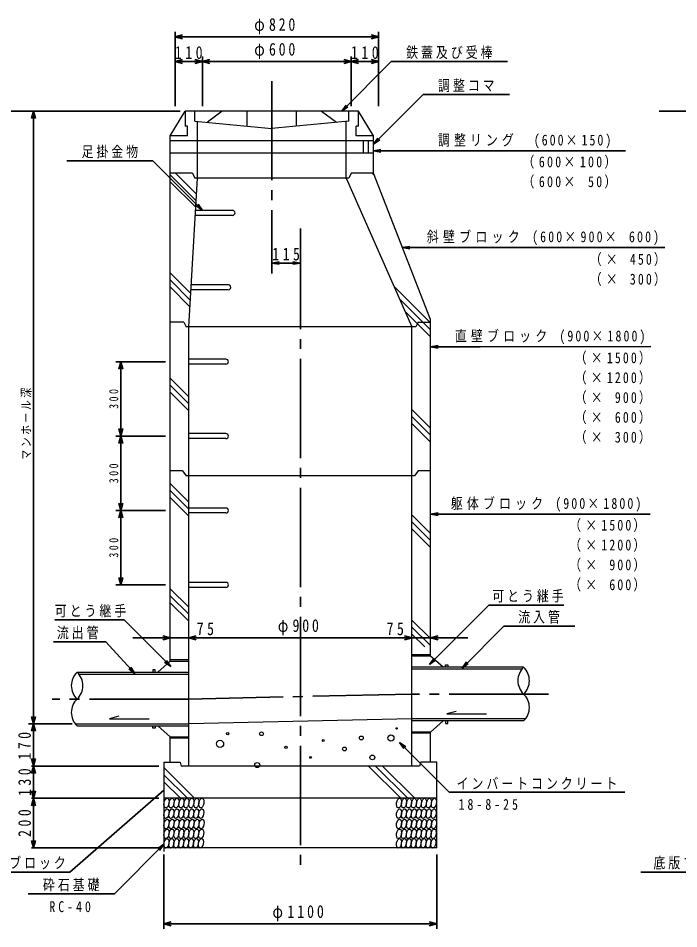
# Model space of a CAD drawing. Units: millimetres on the paper, scale 1:20. Extents: x 20 to 821, y 20 to 574.
# Drawn here: x 294.1 to 427.3, y 143.3 to 326.8 of the extents above; entities that cross this region are included whole.
import ezdxf

# ---------------------------------------------------------------- set-up
doc = ezdxf.new("R2010")
doc.units = ezdxf.units.MM
doc.linetypes.add('USER1', pattern=[26, 20, -2, 2, -2])
for name, color, linetype, lineweight in [('中心線', 8, 'USER1', 35), ('寸法線・引出線', 7, 'Continuous', 35), ('構造図', 7, 'Continuous', 25)]:
    doc.layers.add(name, color=color, linetype=linetype, lineweight=lineweight)
doc.styles.add('ＭＳ ゴシック', font='')
doc.styles.get('ＭＳ ゴシック').set_extended_font_data('MS Gothic')

msp = doc.modelspace()

# ---------------------------------------------------------------- linework, layer by layer
at = {"layer": '中心線'}
for p, q in [((345.231, 314.145), (345.231, 275.335)), ((350.981, 284.145), (350.981, 156.136)), ((328.48, 189.573), (300.981, 189.573)), ((373.481, 190.573), (328.48, 189.573)), ((400.98, 190.573), (373.481, 190.573))]:
    msp.add_line(p, q, dxfattribs=at)
at = {"layer": '寸法線・引出線'}
for p, q in [((325.731, 309.073), (325.731, 324.073)), ((327.231, 323.473), (325.731, 323.073)), ((366.731, 323.073), (325.731, 323.073)), ((325.731, 323.073), (327.231, 322.673)), ((366.731, 323.073), (365.231, 323.473)), ((365.231, 322.673), (366.731, 323.073)), ((366.731, 309.073), (366.731, 324.073)), ((327.231, 318.473), (325.731, 318.073)), ((366.731, 318.073), (325.731, 318.073)), ((325.731, 318.073), (327.231, 317.673)), ((332.731, 318.473), (329.731, 317.673)), ((329.731, 318.473), (332.731, 317.673)), ((331.231, 309.073), (331.231, 319.073)), ((359.308, 308.073), (369.308, 318.073)), ((362.731, 318.473), (359.731, 317.673)), ((359.731, 318.473), (362.731, 317.673)), ((361.231, 309.073), (361.231, 319.073)), ((366.731, 318.073), (365.231, 318.473)), ((365.231, 317.673), (366.731, 318.073)), ((369.308, 318.073), (392.708, 318.073)), ((365.728, 301.408), (375.728, 311.408)), ((375.728, 311.408), (393.128, 311.408)), ((360.192, 309.31), (359.308, 308.073)), ((359.308, 308.073), (360.545, 308.957)), ((326.731, 308.073), (287.47, 308.073)), ((297.211, 308.073), (296.811, 306.573)), ((297.211, 308.117), (297.211, 159.573)), ((297.611, 306.573), (297.211, 308.073)), ((462.561, 308.073), (423.3, 308.073)), ((366.612, 302.645), (365.728, 301.408)), ((365.728, 301.408), (366.966, 302.291)), ((367.231, 300.323), (365.731, 300.073)), ((365.731, 300.073), (416.531, 300.073)), ((365.731, 300.073), (367.231, 299.823)), ((321.277, 298.073), (303.877, 298.073)), ((331.277, 288.073), (321.277, 298.073)), ((330.04, 288.957), (331.277, 288.073)), ((331.277, 288.073), (330.393, 289.31)), ((345.231, 284.449), (345.231, 276.449)), ((350.981, 284.449), (350.981, 276.449)), ((373.073, 280.823), (371.573, 280.573)), ((371.573, 280.573), (424.435, 280.573)), ((371.573, 280.573), (373.073, 280.323)), ((346.731, 277.699), (345.231, 277.449)), ((345.231, 277.449), (350.981, 277.449)), ((345.231, 277.449), (346.731, 277.199)), ((350.981, 277.449), (349.481, 277.699)), ((349.481, 277.199), (350.981, 277.449)), ((378.731, 260.823), (377.231, 260.573)), ((377.231, 260.573), (387.231, 260.573)), ((377.231, 260.573), (378.731, 260.323)), ((387.231, 260.573), (421.589, 260.608)), ((323.8, 257.573), (313.8, 257.573)), ((314.8, 257.573), (314.4, 256.073)), ((314.8, 257.573), (314.8, 212.573)), ((315.2, 256.073), (314.8, 257.573)), ((323.8, 242.573), (313.8, 242.573)), ((315.2, 241.073), (314.4, 244.073)), ((315.2, 244.073), (314.4, 241.073)), ((315.2, 226.073), (314.4, 229.073)), ((315.2, 229.073), (314.4, 226.073)), ((323.8, 227.573), (313.8, 227.573)), ((378.731, 227.073), (377.231, 226.823)), ((377.231, 226.823), (421.496, 226.823)), ((377.231, 226.823), (378.731, 226.573)), ((314.4, 214.073), (314.8, 212.573)), ((314.8, 212.573), (315.2, 214.073)), ((323.8, 212.573), (313.8, 212.573)), ((377.032, 196.568), (388.988, 208.523)), ((388.988, 208.523), (404.058, 208.523)), ((301.484, 205.517), (315.476, 205.517)), ((324.863, 196.13), (315.476, 205.517)), ((383.561, 195.826), (392.011, 204.277)), ((392.011, 204.277), (406.292, 204.277)), ((384.731, 201.907), (317.231, 201.907)), ((324.731, 201.907), (323.231, 202.307)), ((323.231, 201.507), (324.731, 201.907)), ((329.981, 202.307), (328.481, 201.907)), ((328.481, 201.907), (329.981, 201.507)), ((373.481, 201.907), (371.981, 202.307)), ((371.981, 201.507), (373.481, 201.907)), ((378.731, 202.307), (377.231, 201.907)), ((377.231, 201.907), (378.731, 201.507)), ((311.753, 201.108), (301.204, 201.108)), ((317.607, 194.723), (311.753, 201.108)), ((324.863, 196.13), (323.625, 197.014)), ((324.863, 196.13), (323.979, 197.368)), ((377.916, 197.805), (377.032, 196.568)), ((377.032, 196.568), (378.27, 197.451)), ((384.445, 197.064), (383.561, 195.826)), ((383.561, 195.826), (384.799, 196.71)), ((316.409, 195.66), (317.607, 194.723)), ((317.607, 194.723), (316.778, 195.998)), ((296.811, 186.073), (297.211, 184.573)), ((297.211, 184.573), (297.611, 186.073)), ((304.985, 184.573), (296.211, 184.573)), ((296.811, 183.073), (297.211, 184.573)), ((297.211, 184.573), (297.611, 183.073)), ((370.981, 180.823), (380.981, 170.823)), ((372.218, 179.939), (370.981, 180.823)), ((370.981, 180.823), (371.865, 179.585)), ((297.611, 174.573), (296.811, 177.573)), ((297.611, 177.573), (296.811, 174.573)), ((322.481, 176.073), (296.811, 176.073)), ((297.611, 168.073), (296.811, 171.073)), ((297.611, 171.073), (296.811, 168.073)), ((323.481, 171.219), (304.528, 154.703)), ((380.981, 170.823), (416.381, 170.823)), ((322.481, 169.573), (296.811, 169.573)), ((296.811, 161.073), (297.211, 159.573)), ((297.211, 159.573), (297.611, 161.073)), ((323.489, 160.298), (313.489, 150.298)), ((323.489, 160.298), (322.251, 159.414)), ((322.605, 159.06), (323.489, 160.298)), ((322.481, 159.573), (296.811, 159.573)), ((323.453, 158.261), (323.453, 143.261)), ((378.453, 158.261), (378.453, 143.261)), ((304.528, 154.703), (283.751, 154.703)), ((440.358, 154.703), (419.581, 154.703)), ((313.489, 150.298), (296.089, 150.298)), ((324.953, 144.661), (323.453, 144.261)), ((378.453, 144.261), (323.453, 144.261)), ((323.453, 144.261), (324.953, 143.861)), ((378.453, 144.261), (376.953, 144.661)), ((376.953, 143.861), (378.453, 144.261))]:
    msp.add_line(p, q, dxfattribs=at)
at = {"layer": '構造図'}
for p, q in [((324.731, 303.073), (327.731, 308.073)), ((327.731, 308.073), (327.731, 305.079)), ((362.731, 308.073), (327.731, 308.073)), ((329.731, 306.073), (329.731, 308.073)), ((335.231, 308.073), (332.231, 305.831)), ((340.231, 305.057), (340.231, 308.073)), ((350.231, 305.057), (350.231, 308.073)), ((355.231, 308.073), (358.231, 305.831)), ((360.731, 306.073), (360.731, 308.073)), ((365.731, 303.073), (362.731, 308.073)), ((362.731, 305.073), (362.731, 308.073)), ((328.231, 305.073), (327.731, 305.073)), ((328.231, 303.073), (328.231, 305.073)), ((329.731, 306.073), (345.231, 304.573)), ((330.231, 294.573), (330.231, 306.024)), ((360.731, 306.073), (345.231, 304.573)), ((360.231, 294.573), (360.231, 306.024)), ((362.731, 305.073), (362.231, 305.073)), ((362.231, 303.073), (362.231, 305.073)), ((328.231, 303.073), (324.731, 303.073)), ((324.731, 197.223), (324.731, 303.073)), ((365.731, 303.073), (362.231, 303.073)), ((365.731, 295.573), (365.731, 303.073)), ((365.731, 302.073), (324.731, 302.073)), ((363.731, 299.573), (363.731, 302.073)), ((364.731, 299.573), (364.731, 302.073)), ((365.731, 299.573), (324.731, 299.573)), ((329.231, 295.573), (324.731, 295.573)), ((330.043, 291.361), (325.831, 295.573)), ((329.231, 295.573), (329.731, 294.573)), ((361.231, 295.573), (360.731, 294.573)), ((365.731, 295.573), (361.231, 295.573)), ((365.923, 295.079), (365.429, 295.573)), ((377.231, 266.045), (365.731, 295.573)), ((329.965, 290.025), (324.731, 295.259)), ((329.887, 288.688), (324.731, 293.845)), ((328.481, 264.573), (330.231, 294.573)), ((360.731, 294.573), (329.731, 294.573)), ((360.231, 294.573), (373.481, 264.573)), ((337.306, 287.073), (329.793, 287.073)), ((337.306, 288.073), (329.852, 288.073)), ((328.874, 271.317), (324.731, 275.46)), ((328.796, 269.981), (324.731, 274.046)), ((328.718, 268.644), (324.731, 272.632)), ((336.431, 272.073), (328.929, 272.073)), ((336.489, 273.073), (328.983, 273.073)), ((377.231, 265.387), (369.87, 272.747)), ((377.231, 263.972), (370.989, 270.214)), ((377.231, 262.558), (372.108, 267.681)), ((327.481, 265.573), (324.731, 265.573)), ((327.481, 265.573), (327.981, 264.573)), ((374.231, 264.573), (327.981, 264.573)), ((328.481, 176.073), (328.481, 264.573)), ((373.481, 176.073), (373.481, 264.573)), ((374.731, 265.573), (374.231, 264.573)), ((374.731, 265.573), (377.231, 265.573)), ((377.231, 198.223), (377.231, 266.045)), ((335.981, 257.073), (328.483, 257.073)), ((335.981, 258.073), (328.496, 258.073)), ((328.481, 250.497), (324.731, 254.247)), ((328.481, 249.083), (324.731, 252.833)), ((328.481, 247.669), (324.731, 251.419)), ((377.231, 244.173), (373.481, 247.923)), ((377.231, 242.759), (373.481, 246.509)), ((377.231, 241.345), (373.481, 245.095)), ((335.981, 243.073), (328.496, 243.073)), ((335.981, 242.073), (328.496, 242.073)), ((327.231, 235.573), (324.731, 235.573)), ((327.231, 235.573), (327.981, 234.573)), ((374.731, 235.573), (373.981, 234.573)), ((377.231, 235.573), (374.731, 235.573)), ((373.981, 234.573), (327.981, 234.573)), ((328.481, 229.284), (324.731, 233.034)), ((328.481, 227.87), (324.731, 231.62)), ((328.481, 226.455), (324.731, 230.205)), ((335.981, 228.073), (328.496, 228.073)), ((335.981, 227.073), (328.496, 227.073)), ((377.231, 222.96), (373.481, 226.71)), ((377.231, 221.546), (373.481, 225.296)), ((377.231, 220.132), (373.481, 223.882)), ((335.981, 213.073), (328.496, 213.073)), ((328.481, 208.07), (324.731, 211.82)), ((335.981, 212.073), (328.496, 212.073)), ((328.481, 206.656), (324.731, 210.406)), ((328.481, 205.242), (324.731, 208.992)), ((377.231, 201.747), (373.481, 205.497)), ((377.231, 200.333), (373.481, 204.083)), ((376.076, 200.073), (373.481, 202.669)), ((377.23, 198.473), (373.48, 198.473)), ((322.23, 194.973), (324.73, 197.223)), ((328.48, 197.473), (324.73, 197.473)), ((324.731, 197.223), (328.48, 197.223)), ((377.231, 198.223), (373.48, 198.223)), ((379.73, 195.973), (377.23, 198.223)), ((380.23, 195.973), (380.23, 196.473)), ((380.23, 196.473), (380.73, 196.473)), ((380.73, 196.473), (380.73, 195.973)), ((305.98, 194.973), (328.48, 194.973)), ((306.348, 194.573), (328.48, 194.573)), ((321.73, 195.473), (321.23, 195.473)), ((321.23, 195.473), (321.23, 194.973)), ((321.73, 194.973), (321.73, 195.473)), ((395.98, 195.973), (373.48, 195.973)), ((395.613, 195.573), (373.48, 195.573)), ((314.412, 186.09), (312.48, 185.573)), ((312.48, 185.573), (320.48, 185.573)), ((373.48, 185.573), (328.48, 184.573)), ((396.348, 185.573), (373.48, 185.573)), ((382.412, 187.09), (380.48, 186.573)), ((380.48, 186.573), (388.48, 186.573)), ((305.613, 184.573), (328.48, 184.573)), ((305.98, 184.173), (328.48, 184.173)), ((321.23, 183.673), (321.23, 184.173)), ((321.73, 183.673), (321.23, 183.673)), ((321.73, 184.173), (321.73, 183.673)), ((322.23, 184.173), (324.73, 181.923)), ((395.98, 185.173), (373.48, 185.173)), ((379.73, 185.173), (377.23, 182.923)), ((380.23, 185.173), (380.23, 184.673)), ((380.23, 184.673), (380.73, 184.673)), ((380.73, 184.673), (380.73, 185.173)), ((324.73, 181.923), (328.48, 181.923)), ((324.731, 176.823), (324.731, 181.938)), ((377.23, 182.923), (373.48, 182.923)), ((377.23, 182.673), (373.48, 182.673)), ((377.231, 176.823), (377.231, 182.923)), ((328.48, 181.673), (324.73, 181.673)), ((323.481, 176.823), (323.481, 158.823)), ((323.481, 176.823), (326.731, 176.823)), ((326.731, 176.823), (326.981, 176.073)), ((375.231, 176.823), (374.981, 176.073)), ((378.481, 176.823), (375.231, 176.823)), ((378.481, 159.573), (378.481, 176.823)), ((329.648, 169.573), (323.481, 175.74)), ((374.981, 176.073), (326.981, 176.073)), ((371.21, 169.591), (364.728, 176.073)), ((372.625, 169.591), (366.143, 176.073)), ((374.039, 169.591), (367.557, 176.073)), ((328.234, 169.573), (323.481, 174.326)), ((326.82, 169.573), (323.481, 172.912)), ((378.481, 169.573), (323.481, 169.573)), ((378.481, 159.573), (323.481, 159.573))]:
    msp.add_line(p, q, dxfattribs=at)
at = {"layer": '構造図', "lineweight": 13}
msp.add_line((322.481, 184.573), (305.613, 184.573), dxfattribs=at)
at = {"layer": '構造図'}
for centre, radius in [((370.382, 183.651), 0.125), ((336.328, 182.577), 0.241), ((343.149, 182.577), 0.381), ((363.269, 181.725), 0.381), ((369.237, 181.725), 0.615), ((334.794, 180.531), 0.723), ((348.105, 179.849), 0.232), ((355.596, 181.213), 0.171), ((359.859, 179.508), 0.381), ((365.486, 177.803), 0.482), ((342.296, 176.268), 0.511), ((353.038, 177.803), 0.171)]:
    msp.add_circle(centre, radius, dxfattribs=at)
for centre, radius, start, end in [((337.306, 287.573), 0.5, 270, 90), ((336.46, 272.573), 0.501, 266.66248, 86.66249), ((335.981, 257.573), 0.5, 270, 90), ((335.981, 242.573), 0.5, 270, 90), ((335.981, 227.573), 0.5, 270, 90), ((335.981, 212.573), 0.5, 270, 90), ((308.518, 192.273), 3.705, 133.2276, 226.7724), ((303.442, 192.273), 3.705, 313.2276, 46.77242), ((398.518, 193.273), 3.705, 133.2276, 226.7724), ((393.442, 193.273), 3.705, 313.2276, 46.77242), ((308.518, 186.873), 3.705, 133.2276, 226.7724), ((393.442, 187.873), 3.705, 313.2276, 46.77242)]:
    msp.add_arc(centre, radius, start, end, dxfattribs=at)
for centre, major_axis, ratio in [((323.999, 168.591), (0.171, 0.967), 0.5), ((325.004, 168.591), (0.171, 0.967), 0.5), ((326.009, 168.591), (0.171, 0.967), 0.5), ((327.013, 168.591), (0.171, 0.967), 0.5), ((328.018, 168.591), (0.171, 0.967), 0.5), ((329.023, 168.591), (0.171, 0.967), 0.5), ((330.027, 168.591), (0.171, 0.967), 0.5), ((331.032, 168.591), (0.171, 0.967), 0.5), ((370.857, 168.591), (0.171, 0.967), 0.5), ((371.862, 168.591), (0.171, 0.967), 0.5), ((372.866, 168.591), (0.171, 0.967), 0.5), ((373.871, 168.591), (0.171, 0.967), 0.5), ((374.876, 168.591), (0.171, 0.967), 0.5), ((375.88, 168.591), (0.171, 0.967), 0.5), ((376.885, 168.591), (0.171, 0.967), 0.5), ((377.89, 168.591), (0.171, 0.967), 0.5), ((323.996, 166.46), (0.17, 0.962), 0.499999), ((324.995, 166.46), (0.17, 0.962), 0.499999), ((325.994, 166.46), (0.17, 0.962), 0.499999), ((326.994, 166.46), (0.17, 0.962), 0.499999), ((327.993, 166.46), (0.17, 0.962), 0.499999), ((328.992, 166.46), (0.17, 0.962), 0.499999), ((329.991, 166.46), (0.17, 0.962), 0.499999), ((330.99, 166.46), (0.17, 0.962), 0.499999), ((370.854, 166.46), (0.17, 0.962), 0.499999), ((371.853, 166.46), (0.17, 0.962), 0.499999), ((372.852, 166.46), (0.17, 0.962), 0.499999), ((373.851, 166.46), (0.17, 0.962), 0.499999), ((374.85, 166.46), (0.17, 0.962), 0.499999), ((375.849, 166.46), (0.17, 0.962), 0.499999), ((376.848, 166.46), (0.17, 0.962), 0.499999), ((377.847, 166.46), (0.17, 0.962), 0.499999), ((324.001, 164.383), (0.171, 0.971), 0.5), ((325.01, 164.383), (0.171, 0.971), 0.5), ((326.019, 164.383), (0.171, 0.971), 0.5), ((327.028, 164.383), (0.171, 0.971), 0.5), ((328.037, 164.383), (0.171, 0.971), 0.5), ((329.046, 164.383), (0.171, 0.971), 0.5), ((330.054, 164.383), (0.171, 0.971), 0.5), ((331.063, 164.383), (0.171, 0.971), 0.5), ((370.859, 164.383), (0.171, 0.971), 0.5), ((371.868, 164.383), (0.171, 0.971), 0.5), ((372.877, 164.383), (0.171, 0.971), 0.5), ((373.886, 164.383), (0.171, 0.971), 0.5), ((374.894, 164.383), (0.171, 0.971), 0.5), ((375.903, 164.383), (0.171, 0.971), 0.5), ((376.912, 164.383), (0.171, 0.971), 0.5), ((377.921, 164.383), (0.171, 0.971), 0.5), ((323.996, 162.401), (0.17, 0.962), 0.499999), ((324.995, 162.401), (0.17, 0.962), 0.499999), ((325.994, 162.401), (0.17, 0.962), 0.499999), ((326.994, 162.401), (0.17, 0.962), 0.499999), ((327.993, 162.401), (0.17, 0.962), 0.499999), ((328.992, 162.401), (0.17, 0.962), 0.499999), ((329.991, 162.401), (0.17, 0.962), 0.499999), ((330.99, 162.401), (0.17, 0.962), 0.499999), ((370.854, 162.401), (0.17, 0.962), 0.499999), ((371.853, 162.401), (0.17, 0.962), 0.499999), ((372.852, 162.401), (0.17, 0.962), 0.499999), ((373.851, 162.401), (0.17, 0.962), 0.499999), ((374.85, 162.401), (0.17, 0.962), 0.499999), ((375.849, 162.401), (0.17, 0.962), 0.499999), ((376.848, 162.401), (0.17, 0.962), 0.499999), ((377.847, 162.401), (0.17, 0.962), 0.499999), ((323.996, 160.492), (0.168, 0.953), 0.500001), ((324.986, 160.492), (0.168, 0.953), 0.500001), ((325.976, 160.492), (0.168, 0.953), 0.500001), ((326.966, 160.492), (0.168, 0.953), 0.500001), ((327.955, 160.492), (0.168, 0.953), 0.500001), ((328.945, 160.492), (0.168, 0.953), 0.500001), ((329.935, 160.492), (0.168, 0.953), 0.500001), ((330.924, 160.492), (0.168, 0.953), 0.500001), ((370.854, 160.492), (0.168, 0.953), 0.500001), ((371.844, 160.492), (0.168, 0.953), 0.500001), ((372.833, 160.492), (0.168, 0.953), 0.500001), ((373.823, 160.492), (0.168, 0.953), 0.500001), ((374.813, 160.492), (0.168, 0.953), 0.500001), ((375.803, 160.492), (0.168, 0.953), 0.500001), ((376.792, 160.492), (0.168, 0.953), 0.500001), ((377.782, 160.492), (0.168, 0.953), 0.500001)]:
    msp.add_ellipse(centre, major_axis=major_axis, ratio=ratio, dxfattribs=at)

# ---------------------------------------------------------------- texts
at = {"layer": '寸法線・引出線', "attachment_point": 7, "style": 'ＭＳ ゴシック'}
for s, insert, char_height in [('\\T1.4;\\W0.8;φ820', (341.681, 323.573), 2.566), ('\\T1.4;\\W0.8;φ600', (341.681, 318.573), 2.566), ('\\T1.25;\\W0.8;鉄蓋及び受棒', (372.308, 318.573), 2.199), ('\\T1.5;\\W0.8;110', (325.681, 318.573), 2.566), ('\\T1.5;\\W0.8;110', (361.181, 318.573), 2.566), ('\\T1.25;\\W0.8;調整コマ', (378.728, 311.908), 2.199), ('\\T1.34;\\W0.8;調整リング\u3000(600×150)', (378.731, 300.573), 2.199), ('\\T1.25;\\W0.8;足掛金物', (306.877, 298.573), 2.199), ('\\T1.38;\\W0.8;（600×100）', (395.739, 296.476), 2.199), ('\\T1.38;\\W0.8;（600×\\~50）', (395.739, 292.476), 2.199), ('\\T1.36;\\W0.8;斜壁ブロック\\~(600×900×\\~600)', (376.473, 281.073), 2.199), ('\\T1.5;\\W0.8;115', (345.306, 277.949), 2.566), ('\\T1.35;\\W0.8;（×\\~450）', (409.305, 276.832), 2.199), ('\\T1.35;\\W0.8;（×\\~300）', (409.305, 272.832), 2.199), ('\\T1.35;\\W0.8;直壁ブロック\\~(900×1800)', (382.131, 261.073), 2.199), ('\\T1.35;\\W0.8;（×1500）', (406.277, 256.976), 2.199), ('\\T1.35;\\W0.8;（×1200）', (406.277, 252.976), 2.199), ('\\T1.35;\\W0.8;（×\\~900）', (406.277, 248.976), 2.199), ('\\T1.35;\\W0.8;（×\\~600）', (406.277, 244.976), 2.199), ('\\T1.35;\\W0.8;（×\\~300）', (406.277, 240.976), 2.199), ('\\T1.35;\\W0.8;躯体ブロック\\~(900×1800)', (381.306, 227.323), 2.199), ('\\T1.35;\\W0.8;（×1500）', (405.165, 223.242), 2.199), ('\\T1.35;\\W0.8;（×1200）', (405.165, 219.242), 2.199), ('\\T1.35;\\W0.8;（×\\~900）', (405.165, 215.242), 2.199), ('\\T1.35;\\W0.8;（×\\~600）', (405.165, 211.242), 2.199), ('\\T1.25;\\W0.8;可とう継手', (389.658, 209.023), 2.199), ('\\T1.25;\\W0.8;可とう継手', (301.484, 206.017), 2.199), ('\\T1.25;\\W0.8;流入管', (394.892, 204.777), 2.199), ('\\T1.4;\\W0.8;φ900', (346.431, 202.407), 2.566), ('\\T1.25;\\W0.8;流出管', (301.905, 201.608), 2.199), ('\\T1.5;\\W0.8;\\~\\~\\~\\~\\~75', (319.606, 202.407), 2.566), ('\\T1.5;\\W0.8;75\\~\\~\\~\\~\\~', (368.356, 202.407), 2.566), ('\\T1.25;\\W0.8;インバートコンクリート', (382.481, 171.323), 2.199), ('\\T1.5;\\W0.8;18-8-25', (382.869, 167.207), 2.199), ('\\T1.25;\\W0.8;底版ブロック', (286.311, 155.203), 2.199), ('\\T1.25;\\W0.8;底版ブロック', (422.141, 155.203), 2.199), ('\\T1.25;\\W0.8;砕石基礎', (299.089, 150.798), 2.199), ('\\T1.5;\\W0.8;RC-40', (300.383, 146.582), 2.199), ('\\T1.42;\\W0.8;φ1100', (345.353, 144.761), 2.566)]:
    msp.add_mtext(s, dxfattribs=dict(at, insert=insert, char_height=char_height))
at = {"layer": '寸法線・引出線', "attachment_point": 7, "rotation": 90, "style": 'ＭＳ ゴシック'}
for s, insert, char_height in [('\\T1.25;\\W0.8;マンホール深', (296.816, 237.811), 1.833), ('\\T1.5;\\W0.8;300', (314.3, 248.073), 1.833), ('\\T1.5;\\W0.8;300', (314.3, 233.073), 1.833), ('\\T1.5;\\W0.8;300', (314.3, 218.073), 1.833), ('\\T1.5;\\W0.8;170', (296.694, 177.355), 2.566), ('\\T1.5;\\W0.8;130', (296.711, 170.023), 2.566), ('\\T1.5;\\W0.8;200', (296.711, 161.773), 2.566)]:
    msp.add_mtext(s, dxfattribs=dict(at, insert=insert, char_height=char_height))

doc.saveas('drawing.dxf')
